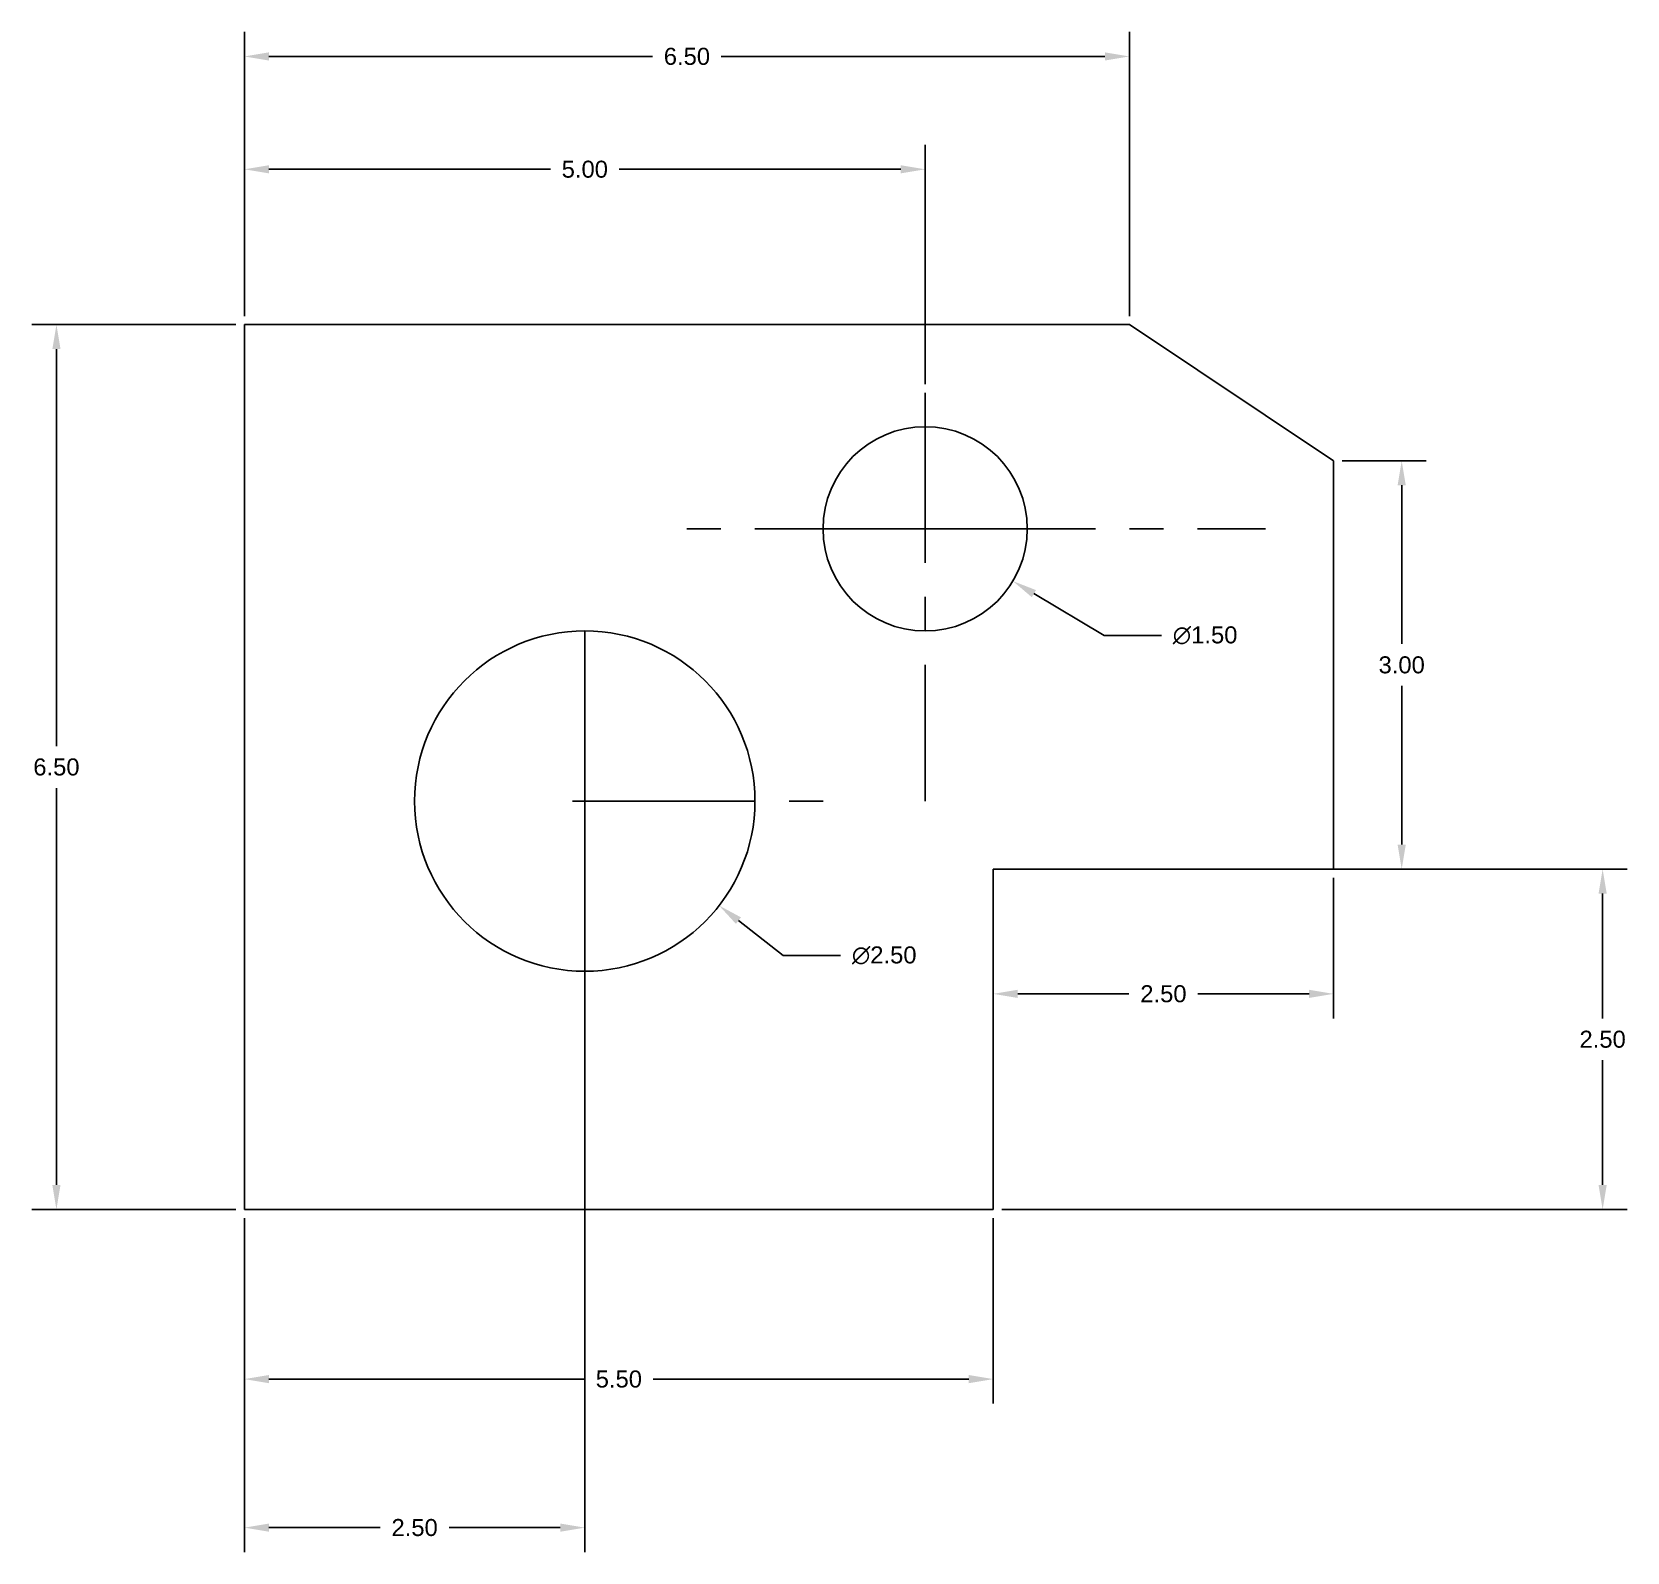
# Model space of a CAD drawing. Header units: inches. Extents: x 0.9 to 12.6, y 1.3 to 12.5.
import ezdxf

# ---------------------------------------------------------------- set-up
doc = ezdxf.new("R2010")
doc.units = ezdxf.units.IN
doc.header["$MEASUREMENT"] = 0
doc.linetypes.add('CENTER', pattern=[2, 1.25, -0.25, 0.25, -0.25])
doc.layers.add('dimensions', color=7, linetype='Continuous')
doc.layers.add('finish', color=7, linetype='CENTER')
doc.styles.get("Standard").update_dxf_attribs({"font": 'arial.ttf'})
doc.dimstyles.get("Standard").update_dxf_attribs({"dimtxt": 0.125, "dimasz": 0.18, "dimexe": 0.18, "dimexo": 0.0625, "dimgap": 0.09, "dimtad": 0, "dimtih": 1, "dimtoh": 1, "dimzin": 0, "dimdsep": 46, "dimtxsty": 'Standard', "dimcen": 0.09, "dimadec": 0, "dimazin": 0, "dimtfac": 1, "dimtofl": 0, "dimtmove": 0, "dimatfit": 3, "dimfxl": 1, "dimtolj": 1, "dimtzin": 0, "dimarcsym": 0})

# ---------------------------------------------------------------- blocks, each defined once
blk = doc.blocks.new('*D2')
at = {"layer": 'Defpoints', "color": 0, "transparency": 16777216}
for p in [(10.443, 9.324), (10.943, 9.324), (10.443, 6.324)]:
    blk.add_point(p, dxfattribs=at)
at = {"layer": 'finish', "color": 0, "lineweight": -2, "transparency": 16777216}
for p, q in [((10.505, 9.324), (11.123, 9.324)), ((10.943, 9.144), (10.943, 7.978)), ((10.943, 6.504), (10.943, 7.67)), ((10.505, 6.324), (11.123, 6.324))]:
    blk.add_line(p, q, dxfattribs=at)
at = {"layer": 'finish', "color": 0, "transparency": 16777216}
for points in [[(10.913, 9.144), (10.973, 9.144), (10.943, 9.324)], [(10.913, 6.504), (10.973, 6.504), (10.943, 6.324)]]:
    blk.add_solid(points, dxfattribs=at)
at = {"layer": 'finish', "color": 0, "transparency": 16777216, "insert": (10.943, 7.824), "char_height": 0.125, "attachment_point": 5}
blk.add_mtext('\\A1;3.00', dxfattribs=at)
blk = doc.blocks.new('*D6')
at = {"layer": 'Defpoints', "color": 0, "transparency": 16777216}
for p in [(6.798, 9.208), (8.087, 8.44)]:
    blk.add_point(p, dxfattribs=at)
at = {"layer": 'finish', "color": 0, "lineweight": -2, "transparency": 16777216}
for p, q in [((7.443, 8.734), (7.443, 8.914)), ((7.353, 8.824), (7.533, 8.824)), ((8.758, 8.041), (8.242, 8.348)), ((9.179, 8.041), (8.758, 8.041))]:
    blk.add_line(p, q, dxfattribs=at)
at = {"layer": 'finish', "color": 0, "transparency": 16777216}
blk.add_solid([(8.257, 8.374), (8.226, 8.322), (8.087, 8.44)], dxfattribs=at)
at = {"layer": 'finish', "color": 0, "transparency": 16777216, "insert": (9.499, 8.041), "char_height": 0.125, "attachment_point": 5}
blk.add_mtext('\\A1;∅1.50', dxfattribs=at)
blk = doc.blocks.new('*D7')
at = {"layer": 'Defpoints', "color": 0, "transparency": 16777216}
for p in [(3.956, 7.591), (5.929, 6.057)]:
    blk.add_point(p, dxfattribs=at)
at = {"layer": 'finish', "color": 0, "lineweight": -2, "transparency": 16777216}
for p, q in [((4.943, 6.734), (4.943, 6.914)), ((4.853, 6.824), (5.033, 6.824)), ((6.401, 5.69), (6.071, 5.946)), ((6.822, 5.69), (6.401, 5.69))]:
    blk.add_line(p, q, dxfattribs=at)
at = {"layer": 'finish', "color": 0, "transparency": 16777216}
blk.add_solid([(6.09, 5.97), (6.053, 5.922), (5.929, 6.057)], dxfattribs=at)
at = {"layer": 'finish', "color": 0, "transparency": 16777216, "insert": (7.142, 5.69), "char_height": 0.125, "attachment_point": 5}
blk.add_mtext('\\A1;∅2.50', dxfattribs=at)
blk = doc.blocks.new('*D8')
at = {"layer": 'Defpoints', "color": 0, "transparency": 16777216}
for p in [(2.443, 10.324), (1.062, 3.824), (2.443, 3.824)]:
    blk.add_point(p, dxfattribs=at)
at = {"layer": 'dimensions', "color": 0, "lineweight": -2, "transparency": 16777216}
for p, q in [((2.38, 10.324), (0.882, 10.324)), ((1.062, 10.144), (1.062, 7.228)), ((1.062, 4.004), (1.062, 6.92)), ((2.38, 3.824), (0.882, 3.824))]:
    blk.add_line(p, q, dxfattribs=at)
at = {"layer": 'dimensions', "color": 0, "transparency": 16777216}
for points in [[(1.032, 10.144), (1.092, 10.144), (1.062, 10.324)], [(1.032, 4.004), (1.092, 4.004), (1.062, 3.824)]]:
    blk.add_solid(points, dxfattribs=at)
at = {"layer": 'dimensions', "color": 0, "transparency": 16777216, "insert": (1.062, 7.074), "char_height": 0.125, "attachment_point": 5}
blk.add_mtext('\\A1;6.50', dxfattribs=at)
blk = doc.blocks.new('*D9')
at = {"layer": 'Defpoints', "color": 0, "transparency": 16777216}
for p in [(8.943, 12.294), (2.443, 10.324), (8.943, 10.324)]:
    blk.add_point(p, dxfattribs=at)
at = {"layer": 'dimensions', "color": 0, "lineweight": -2, "transparency": 16777216}
for p, q in [((2.443, 10.386), (2.443, 12.474)), ((8.943, 10.386), (8.943, 12.474)), ((2.623, 12.294), (5.44, 12.294)), ((8.763, 12.294), (5.945, 12.294))]:
    blk.add_line(p, q, dxfattribs=at)
at = {"layer": 'dimensions', "color": 0, "transparency": 16777216}
for points in [[(2.623, 12.324), (2.623, 12.264), (2.443, 12.294)], [(8.763, 12.324), (8.763, 12.264), (8.943, 12.294)]]:
    blk.add_solid(points, dxfattribs=at)
at = {"layer": 'dimensions', "color": 0, "transparency": 16777216, "insert": (5.693, 12.294), "char_height": 0.125, "attachment_point": 5}
blk.add_mtext('\\A1;6.50', dxfattribs=at)
blk = doc.blocks.new('*D10')
at = {"layer": 'Defpoints', "color": 0, "transparency": 16777216}
for p in [(2.443, 3.824), (7.943, 3.824), (7.943, 2.578)]:
    blk.add_point(p, dxfattribs=at)
at = {"layer": 'dimensions', "color": 0, "lineweight": -2, "transparency": 16777216}
for p, q in [((2.443, 3.761), (2.443, 2.398)), ((7.943, 3.761), (7.943, 2.398)), ((2.623, 2.578), (4.94, 2.578)), ((7.763, 2.578), (5.445, 2.578))]:
    blk.add_line(p, q, dxfattribs=at)
at = {"layer": 'dimensions', "color": 0, "transparency": 16777216}
for points in [[(2.623, 2.608), (2.623, 2.548), (2.443, 2.578)], [(7.763, 2.608), (7.763, 2.548), (7.943, 2.578)]]:
    blk.add_solid(points, dxfattribs=at)
at = {"layer": 'dimensions', "color": 0, "transparency": 16777216, "insert": (5.193, 2.578), "char_height": 0.125, "attachment_point": 5}
blk.add_mtext('\\A1;5.50', dxfattribs=at)
blk = doc.blocks.new('*D11')
at = {"layer": 'Defpoints', "color": 0, "transparency": 16777216}
for p in [(7.943, 6.324), (10.443, 6.324), (7.943, 5.408)]:
    blk.add_point(p, dxfattribs=at)
at = {"layer": 'dimensions', "color": 0, "lineweight": -2, "transparency": 16777216}
for p, q in [((7.943, 6.261), (7.943, 5.228)), ((10.443, 6.261), (10.443, 5.228)), ((8.123, 5.408), (8.939, 5.408)), ((10.263, 5.408), (9.446, 5.408))]:
    blk.add_line(p, q, dxfattribs=at)
at = {"layer": 'dimensions', "color": 0, "transparency": 16777216}
for points in [[(8.123, 5.438), (8.123, 5.378), (7.943, 5.408)], [(10.263, 5.438), (10.263, 5.378), (10.443, 5.408)]]:
    blk.add_solid(points, dxfattribs=at)
at = {"layer": 'dimensions', "color": 0, "transparency": 16777216, "insert": (9.193, 5.408), "char_height": 0.125, "attachment_point": 5}
blk.add_mtext('\\A1;2.50', dxfattribs=at)
blk = doc.blocks.new('*D12')
at = {"layer": 'Defpoints', "color": 0, "transparency": 16777216}
for p in [(7.943, 6.324), (7.943, 3.824), (12.419, 3.824)]:
    blk.add_point(p, dxfattribs=at)
at = {"layer": 'dimensions', "color": 0, "lineweight": -2, "transparency": 16777216}
for p, q in [((8.005, 6.324), (12.599, 6.324)), ((12.419, 6.144), (12.419, 5.228)), ((12.419, 4.004), (12.419, 4.92)), ((8.005, 3.824), (12.599, 3.824))]:
    blk.add_line(p, q, dxfattribs=at)
at = {"layer": 'dimensions', "color": 0, "transparency": 16777216}
for points in [[(12.389, 6.144), (12.449, 6.144), (12.419, 6.324)], [(12.389, 4.004), (12.449, 4.004), (12.419, 3.824)]]:
    blk.add_solid(points, dxfattribs=at)
at = {"layer": 'dimensions', "color": 0, "transparency": 16777216, "insert": (12.419, 5.074), "char_height": 0.125, "attachment_point": 5}
blk.add_mtext('\\A1;2.50', dxfattribs=at)
blk = doc.blocks.new('*D13')
at = {"layer": 'Defpoints', "color": 0, "transparency": 16777216}
for p in [(7.443, 11.465), (2.443, 10.324), (7.443, 9.824)]:
    blk.add_point(p, dxfattribs=at)
at = {"layer": 'dimensions', "color": 0, "lineweight": -2, "transparency": 16777216}
for p, q in [((2.443, 10.386), (2.443, 11.645)), ((7.443, 9.886), (7.443, 11.645)), ((2.623, 11.465), (4.69, 11.465)), ((7.263, 11.465), (5.195, 11.465))]:
    blk.add_line(p, q, dxfattribs=at)
at = {"layer": 'dimensions', "color": 0, "transparency": 16777216}
for points in [[(2.623, 11.495), (2.623, 11.435), (2.443, 11.465)], [(7.263, 11.495), (7.263, 11.435), (7.443, 11.465)]]:
    blk.add_solid(points, dxfattribs=at)
at = {"layer": 'dimensions', "color": 0, "transparency": 16777216, "insert": (4.943, 11.465), "char_height": 0.125, "attachment_point": 5}
blk.add_mtext('\\A1;5.00', dxfattribs=at)
blk = doc.blocks.new('*D14')
at = {"layer": 'Defpoints', "color": 0, "transparency": 16777216}
for p in [(4.943, 6.824), (2.443, 3.824), (4.943, 1.487)]:
    blk.add_point(p, dxfattribs=at)
at = {"layer": 'dimensions', "color": 0, "lineweight": -2, "transparency": 16777216}
for p, q in [((4.943, 6.761), (4.943, 1.307)), ((2.443, 3.761), (2.443, 1.307)), ((2.623, 1.487), (3.439, 1.487)), ((4.763, 1.487), (3.946, 1.487))]:
    blk.add_line(p, q, dxfattribs=at)
at = {"layer": 'dimensions', "color": 0, "transparency": 16777216}
for points in [[(2.623, 1.517), (2.623, 1.457), (2.443, 1.487)], [(4.763, 1.517), (4.763, 1.457), (4.943, 1.487)]]:
    blk.add_solid(points, dxfattribs=at)
at = {"layer": 'dimensions', "color": 0, "transparency": 16777216, "insert": (3.693, 1.487), "char_height": 0.125, "attachment_point": 5}
blk.add_mtext('\\A1;2.50', dxfattribs=at)

msp = doc.modelspace()

# ---------------------------------------------------------------- linework, layer by layer
for p, q in [((2.443, 10.324), (8.943, 10.324)), ((2.443, 10.324), (2.443, 3.824)), ((10.443, 9.324), (8.943, 10.324)), ((10.443, 6.324), (10.443, 9.324)), ((10.443, 6.324), (7.943, 6.324)), ((7.943, 6.324), (7.943, 3.824)), ((2.443, 3.824), (7.943, 3.824))]:
    msp.add_line(p, q)
for centre, radius in [((7.443, 8.824), 0.75), ((4.943, 6.824), 1.25)]:
    msp.add_circle(centre, radius)
at = {"layer": 'finish'}
for p, q in [((7.443, 8.824), (7.443, 9.824)), ((7.443, 9.824), (7.443, 6.824)), ((7.443, 8.824), (5.443, 8.824)), ((7.443, 8.824), (9.943, 8.824)), ((4.943, 6.824), (4.943, 8.324)), ((4.943, 6.824), (6.943, 6.824))]:
    msp.add_line(p, q, dxfattribs=at)

# ---------------------------------------------------------------- dimensions: what is measured, and where the dimension line sits
at = {"layer": 'dimensions'}
for base, p1, p2, picture, middle in [((8.943, 12.294), (2.443, 10.324), (8.943, 10.324), '*D9', (5.693, 12.294)), ((7.443, 11.465), (2.443, 10.324), (7.443, 9.824), '*D13', (4.943, 11.465)), ((4.943, 1.487), (2.443, 3.824), (4.943, 6.824), '*D14', (3.693, 1.487)), ((7.943, 5.408), (10.443, 6.324), (7.943, 6.324), '*D11', (9.193, 5.408)), ((7.943, 2.578), (2.443, 3.824), (7.943, 3.824), '*D10', (5.193, 2.578))]:
    dim = msp.add_linear_dim(base=base, p1=p1, p2=p2, dimstyle='Standard', dxfattribs=at)
    dim.commit()
    dim.dimension.update_dxf_attribs({"geometry": picture, "text_midpoint": middle})
for base, p1, p2, picture, middle in [((1.062, 3.824), (2.443, 10.324), (2.443, 3.824), '*D8', (1.062, 7.074)), ((12.419, 3.824), (7.943, 6.324), (7.943, 3.824), '*D12', (12.419, 5.074))]:
    dim = msp.add_linear_dim(base=base, p1=p1, p2=p2, angle=90, dimstyle='Standard', dxfattribs=at)
    dim.commit()
    dim.dimension.update_dxf_attribs({"geometry": picture, "text_midpoint": middle})
at = {"layer": 'finish'}
dim = msp.add_linear_dim(base=(10.943, 9.324), p1=(10.443, 6.324), p2=(10.443, 9.324), angle=90, dimstyle='Standard', dxfattribs=at)
dim.commit()
dim.dimension.update_dxf_attribs({"geometry": '*D2', "text_midpoint": (10.943, 7.824)})
for p1, p2, picture, middle in [((6.798, 9.208), (8.087, 8.44), '*D6', (9.499, 8.041)), ((3.956, 7.591), (5.929, 6.057), '*D7', (7.142, 5.69))]:
    dim = msp.add_diameter_dim_2p(p1=p1, p2=p2, dimstyle='Standard', dxfattribs=at)
    dim.commit()
    dim.dimension.update_dxf_attribs({"geometry": picture, "text_midpoint": middle, "dimtype": 163})

doc.saveas('drawing.dxf')
